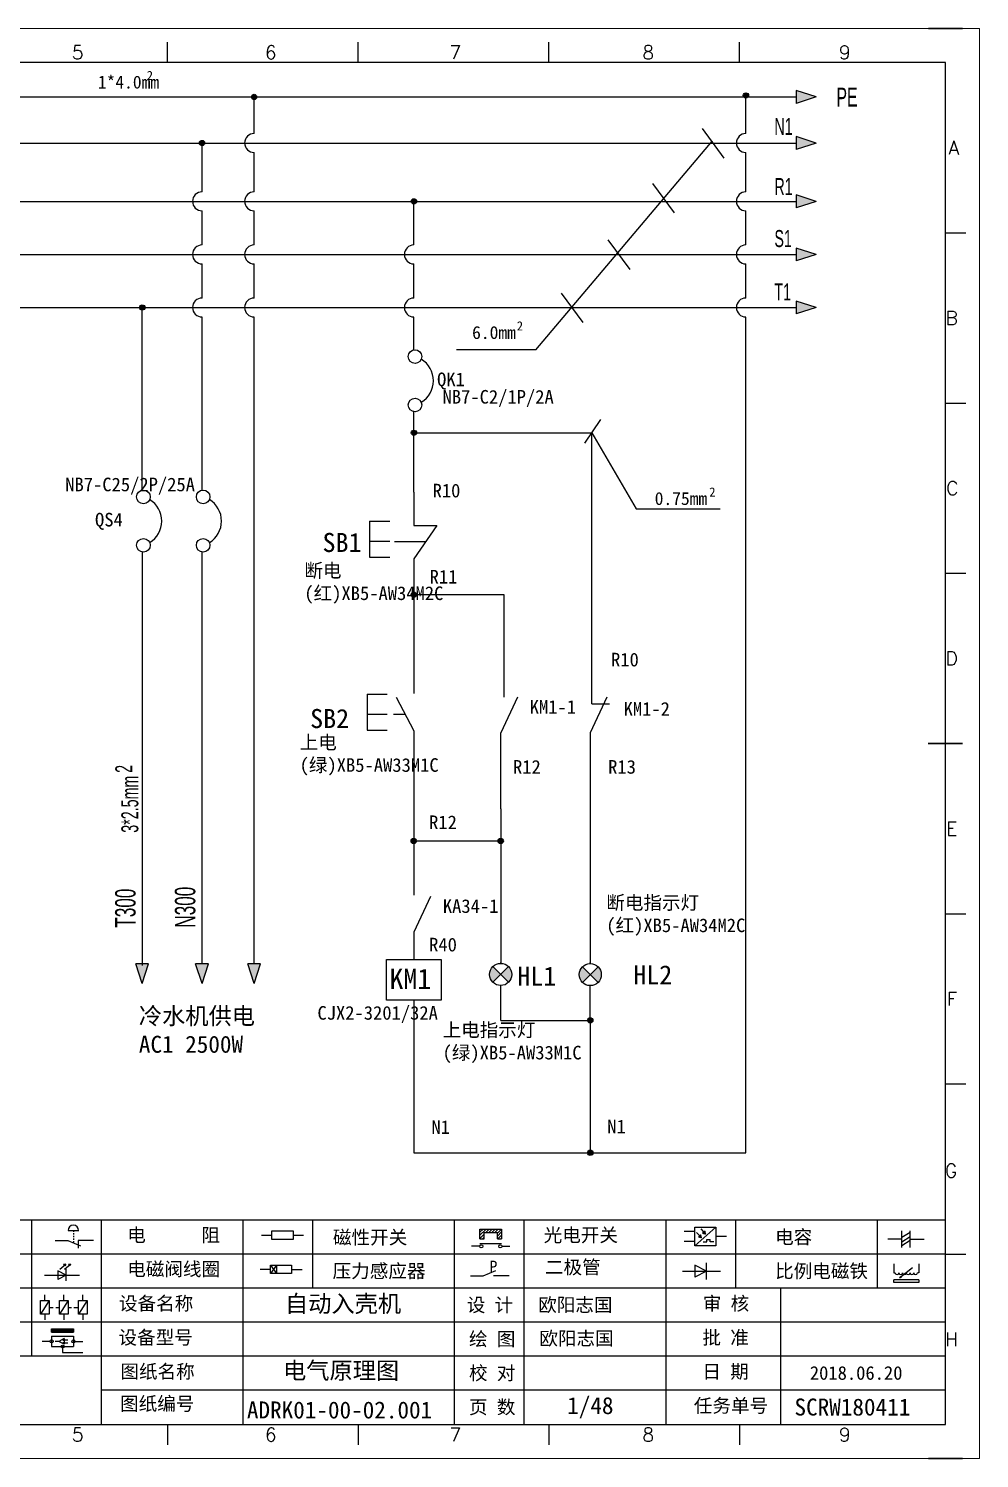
# Model space of a CAD drawing. Header units: millimetres. Extents: x 336 to 12810, y -1577 to 4105.
# Drawn here: x 6637.9 to 6777.6, y -58.4 to 151.6 of the extents above; entities that cross this region are included whole.
import ezdxf
from ezdxf.enums import TextEntityAlignment as Align

# ---------------------------------------------------------------- set-up
doc = ezdxf.new("R2010")
doc.units = ezdxf.units.MM
for name, color, linetype in [('AE_BOR', 1, 'Continuous'), ('MISC', 2, 'Continuous'), ('SYMS', 7, 'Continuous'), ('主图', 7, 'Continuous')]:
    doc.layers.add(name, color=color, linetype=linetype)
doc.layers.add('Dimension', color=3, linetype='Continuous', lineweight=13)
doc.styles.get("Standard").update_dxf_attribs({"font": ''})
doc.styles.add('WD', font='romans.shx', dxfattribs={"width": 0.8, "bigfont": 'gbcbig.shx'})
doc.styles.add('样式 0', font='')
doc.styles.add('样式 8', font='arial.ttf', dxfattribs={"width": 0.6, "height": 2.5})
doc.styles.add('汉字', font='')
doc.styles.get('Standard').set_extended_font_data('SimSun')
doc.styles.get('样式 0').set_extended_font_data('KaiTi_GB2312')
doc.styles.get('汉字').set_extended_font_data('新宋体')

# ---------------------------------------------------------------- blocks, each defined once
blk = doc.blocks.new('磁性开关')
at = {"linetype": 'ByBlock'}
h = blk.add_hatch(dxfattribs=at)
h.set_pattern_fill('ANSI31', color=256, scale=0.1, style=0)
h.paths.add_polyline_path([(-1910.88, -776.69), (-1910.88, -775.29), (-1907.69, -775.29), (-1907.69, -776.69), (-1908.31, -776.69), (-1908.31, -775.79), (-1910.25, -775.79), (-1910.25, -776.69)])
for p, q in [((-1910.88, -776.69), (-1910.88, -775.29)), ((-1910.88, -775.29), (-1907.69, -775.29)), ((-1910.88, -776.69), (-1910.25, -776.69)), ((-1910.25, -776.69), (-1910.25, -775.79)), ((-1910.25, -775.79), (-1908.31, -775.79)), ((-1908.31, -776.69), (-1908.31, -775.79)), ((-1908.31, -776.69), (-1907.69, -776.69)), ((-1907.69, -775.29), (-1907.69, -776.69)), ((-1910.91, -777.81), (-1912.09, -777.81)), ((-1910.88, -777.39), (-1907.69, -777.39)), ((-1907.66, -777.81), (-1906.48, -777.81))]:
    blk.add_line(p, q, dxfattribs=at)
for centre in [(-1910.68, -777.81), (-1907.88, -777.81)]:
    blk.add_circle(centre, 0.225, dxfattribs=at)
blk = doc.blocks.new('光电开关')
at = {"linetype": 'ByBlock'}
h = blk.add_hatch(dxfattribs=at)
h.set_pattern_fill('ANSI31', color=256, scale=0.01, style=0)
h.set_pattern_definition([(45, (0.172267, 0), (-0.0224506403, 0.0224506403), [])])
h.paths.add_polyline_path([(-1882.44, -776.34), (-1882.5, -775.91), (-1882.68, -776.07)])
h.paths.add_polyline_path([(-1882.86, -776.23), (-1882.44, -776.34), (-1882.68, -776.07)])
h.paths.add_polyline_path([(-1883.05, -776.88), (-1883.11, -776.45), (-1883.29, -776.61)])
h.paths.add_polyline_path([(-1883.47, -776.77), (-1883.05, -776.88), (-1883.29, -776.61)])
for p, q in [((-1884.01, -775.96), (-1885.56, -775.96)), ((-1880.91, -775.3), (-1884.01, -778.05)), ((-1883.75, -776.09), (-1883.05, -776.88)), ((-1883.11, -776.45), (-1883.47, -776.77)), ((-1883.05, -776.88), (-1883.47, -776.77)), ((-1883.14, -775.55), (-1882.44, -776.34)), ((-1883.05, -776.88), (-1883.11, -776.45)), ((-1882.5, -775.91), (-1882.86, -776.23)), ((-1882.44, -776.34), (-1882.86, -776.23)), ((-1882.44, -776.34), (-1882.5, -775.91)), ((-1879.37, -776.67), (-1880.91, -776.67)), ((-1884.01, -777.39), (-1885.56, -777.39)), ((-1882.78, -777.47), (-1882.23, -777.47)), ((-1882.23, -777.47), (-1882.23, -777.14)), ((-1882.23, -777.14), (-1881.78, -777.14)), ((-1881.78, -777.47), (-1881.78, -777.14)), ((-1881.23, -777.47), (-1881.78, -777.47))]:
    blk.add_line(p, q, dxfattribs=at)
blk.add_lwpolyline([(-1884.01, -775.3), (-1880.91, -775.3), (-1880.91, -778.05), (-1884.01, -778.05)], close=True, dxfattribs=at)
blk = doc.blocks.new('电磁阀线圈')
at = {"linetype": 'ByBlock'}
for p, q in [((-1854.61, -796.54), (-1856.17, -796.54)), ((-1854.61, -795.92), (-1853.75, -797.16)), ((-1853.75, -795.92), (-1854.61, -797.16)), ((-1853.75, -795.92), (-1853.75, -797.16)), ((-1851.53, -796.54), (-1849.97, -796.54))]:
    blk.add_line(p, q, dxfattribs=at)
blk.add_lwpolyline([(-1854.61, -795.92), (-1851.53, -795.92), (-1851.53, -797.16), (-1854.61, -797.16)], close=True, dxfattribs=at)
blk = doc.blocks.new('压力感应器')
at = {"linetype": 'ByBlock'}
for p, q in [((-1815.59, -777.73), (-1813.71, -776.93)), ((-1817.44, -777.73), (-1815.59, -777.73)), ((-1811.78, -777.73), (-1814.05, -777.73))]:
    blk.add_line(p, q, dxfattribs=at)
at = {"linetype": 'ByBlock', "insert": (-1814.65, -775.48), "char_height": 1.68, "width": 1.2242, "attachment_point": 1}
blk.add_mtext('{\\fNSimSun|b0|i0|c134|p49;P}', dxfattribs=at)
blk = doc.blocks.new('二极管')
at = {"linetype": 'ByBlock'}
for p, q in [((-1787.52, -776.77), (-1781.92, -776.77)), ((-1783.97, -776.77), (-1785.69, -775.9)), ((-1785.69, -775.9), (-1785.69, -777.65)), ((-1783.97, -776.77), (-1785.69, -777.65)), ((-1783.97, -777.99), (-1783.97, -775.56))]:
    blk.add_line(p, q, dxfattribs=at)
blk = doc.blocks.new('电容')
at = {"linetype": 'ByBlock'}
for p, q in [((-1756.08, -782.99), (-1756.08, -780.56)), ((-1754.86, -780.79), (-1756.08, -781.55)), ((-1754.86, -782.99), (-1754.86, -780.56)), ((-1756.08, -781.77), (-1758.13, -781.77)), ((-1754.86, -781.44), (-1756.08, -782.2)), ((-1754.86, -781.99), (-1756.08, -782.75)), ((-1754.86, -781.77), (-1752.81, -781.77))]:
    blk.add_line(p, q, dxfattribs=at)
blk = doc.blocks.new('发光二极管')
at = {"linetype": 'ByBlock'}
for p, q in [((-1755.78, -785.92), (-1754.89, -785.14)), ((-1754.89, -785.14), (-1755.2, -785.22)), ((-1755.2, -785.22), (-1755.01, -785.43)), ((-1755.08, -785.92), (-1754.18, -785.14)), ((-1754.89, -785.14), (-1755.01, -785.43)), ((-1754.18, -785.14), (-1754.49, -785.22)), ((-1754.49, -785.22), (-1754.31, -785.43)), ((-1754.18, -785.14), (-1754.31, -785.43)), ((-1758.01, -786.77), (-1752.89, -786.77)), ((-1754.84, -786.77), (-1756.04, -786.16)), ((-1756.04, -786.16), (-1756.04, -787.39)), ((-1754.84, -786.77), (-1756.04, -787.39)), ((-1754.84, -787.63), (-1754.84, -785.92))]:
    blk.add_line(p, q, dxfattribs=at)
blk = doc.blocks.new('比例电磁阀')
at = {"linetype": 'ByBlock'}
for p, q in [((-1757.26, -775.38), (-1757.26, -776.71)), ((-1757.26, -776.71), (-1757.05, -776.71)), ((-1754.5, -775.98), (-1756.35, -777.44)), ((-1753.58, -776.71), (-1753.8, -776.71)), ((-1753.58, -775.38), (-1753.58, -776.71)), ((-1753.6, -777.73), (-1757.25, -777.73)), ((-1757.25, -778.13), (-1757.25, -777.73)), ((-1753.6, -778.13), (-1757.25, -778.13)), ((-1756.35, -777.44), (-1756.25, -777.25)), ((-1756.35, -777.44), (-1756.15, -777.38)), ((-1756.15, -777.38), (-1756.25, -777.25)), ((-1753.6, -777.73), (-1753.6, -778.13))]:
    blk.add_line(p, q, dxfattribs=at)
for centre in [(-1756.78, -776.71), (-1756.24, -776.71), (-1755.7, -776.71), (-1755.15, -776.71), (-1754.61, -776.71), (-1754.07, -776.71)]:
    blk.add_arc(centre, 0.271, 180, 0, dxfattribs=at)
blk = doc.blocks.new('保安开关')
at = {"linetype": 'ByBlock'}
for p, q in [((-1757.33, -790.79), (-1758.6, -792.81)), ((-1757.96, -790.79), (-1757.96, -789.97)), ((-1754.54, -790.79), (-1755.81, -792.81)), ((-1755.17, -790.79), (-1755.17, -789.97)), ((-1751.75, -790.79), (-1753.02, -792.81)), ((-1752.39, -790.79), (-1752.39, -789.97)), ((-1757.96, -792.81), (-1757.96, -793.62)), ((-1757.33, -791.8), (-1756.72, -791.8)), ((-1756.35, -791.8), (-1755.89, -791.8)), ((-1755.17, -792.81), (-1755.17, -793.62)), ((-1754.52, -791.8), (-1754.06, -791.8)), ((-1753.69, -791.8), (-1753.08, -791.8)), ((-1752.39, -792.81), (-1752.39, -793.62))]:
    blk.add_line(p, q, dxfattribs=at)
for points in [[(-1758.6, -790.79), (-1757.33, -790.79), (-1757.33, -792.81), (-1758.6, -792.81)], [(-1755.81, -790.79), (-1754.54, -790.79), (-1754.54, -792.81), (-1755.81, -792.81)], [(-1753.02, -790.79), (-1751.75, -790.79), (-1751.75, -792.81), (-1753.02, -792.81)]]:
    blk.add_lwpolyline(points, close=True, dxfattribs=at)
blk = doc.blocks.new('接近开关')
at = {"linetype": 'ByBlock'}
h = blk.add_hatch(dxfattribs=at)
h.set_pattern_fill('ANSI31', color=256, scale=0.01, style=0)
h.set_pattern_definition([(45, (-89.131516, -30.795668), (-0.0224506403, 0.0224506403), [])])
h.paths.add_polyline_path([(-1516.96, -1123.35), (-1516.96, -1122.85), (-1513.76, -1122.85), (-1513.76, -1123.35)])
for p, q in [((-1516.96, -1123.35), (-1516.96, -1122.85)), ((-1516.96, -1122.85), (-1513.76, -1122.85)), ((-1516.96, -1123.35), (-1513.76, -1123.35)), ((-1513.76, -1122.85), (-1513.76, -1123.35)), ((-1517.18, -1124.71), (-1518.36, -1124.71)), ((-1516.96, -1123.95), (-1513.76, -1123.95)), ((-1516.96, -1123.95), (-1516.96, -1125.47)), ((-1516.96, -1125.47), (-1513.76, -1125.47)), ((-1515.91, -1124.71), (-1516.45, -1124.71)), ((-1515.11, -1124.31), (-1515.91, -1124.71)), ((-1515.11, -1125.11), (-1515.91, -1124.71)), ((-1515.33, -1124.53), (-1515.17, -1124.53)), ((-1515.33, -1124.88), (-1515.17, -1124.88)), ((-1515.25, -1124.45), (-1515.25, -1124.61)), ((-1515.11, -1124.31), (-1515.11, -1125.11)), ((-1515.11, -1124.48), (-1514.58, -1124.48)), ((-1515.11, -1124.94), (-1514.58, -1124.94)), ((-1513.76, -1123.95), (-1513.76, -1125.47)), ((-1513.54, -1124.71), (-1512.36, -1124.71)), ((-1515.36, -1125.69), (-1515.36, -1126.36)), ((-1515.36, -1126.36), (-1512.36, -1126.36))]:
    blk.add_line(p, q, dxfattribs=at)
for centre in [(-1516.96, -1124.71), (-1515.36, -1125.47), (-1513.76, -1124.71)]:
    blk.add_circle(centre, 0.225, dxfattribs=at)
blk = doc.blocks.new('电阻')
at = {"linetype": 'ByBlock'}
for p, q in [((-3.09, 0), (-1.57, 0)), ((1.57, 0), (3.09, 0))]:
    blk.add_line(p, q, dxfattribs=at)
blk.add_lwpolyline([(-1.57, 0.63), (1.57, 0.63), (1.57, -0.63), (-1.57, -0.63)], close=True, dxfattribs=at)
blk = doc.blocks.new('急停按钮')
at = {"linetype": 'ByBlock'}
for p, q in [((-1.86, 0), (0, 0)), ((0, 0), (1.88, -0.81)), ((0.06, 1.45), (1.61, 1.45)), ((0.83, 1.45), (0.83, 1.24)), ((0.83, 1.07), (0.83, 0.85)), ((0.83, 0.68), (0.83, 0.47)), ((0.83, 0.29), (0.83, 0.08)), ((3.81, 0), (1.54, 0)), ((1.54, 0), (1.54, -1.15)), ((0.83, -0.09), (0.83, -0.24))]:
    blk.add_line(p, q, dxfattribs=at)
blk.add_arc((0.83, 1.45), 0.774, 0, 180)
blk = doc.blocks.new('电控横A4')
for p, q in [((292, -5), (5, -5)), ((292, -205), (292, -5)), ((10.03, -205), (289.53, -205)), ((130.8, -205), (190.75, -205)), ((190.75, -205), (259.54, -205))]:
    blk.add_line(p, q)
at = {"linetype": 'ByBlock'}
for p, q in [((292, -175), (5, -175)), ((292, -180), (5, -180)), ((292, -185), (5, -185)), ((292, -190), (5, -190)), ((292, -195), (5, -195)), ((292, -200), (168.03, -200))]:
    blk.add_line(p, q, dxfattribs=at)
at = {"color": 0, "lineweight": -2}
for p, q in [((157.79, -175), (157.79, -195)), ((168.03, -175), (168.03, -204.92)), ((188.84, -175), (188.84, -185)), ((199.08, -175), (199.08, -185)), ((219.89, -175), (219.89, -185)), ((230.12, -175), (230.12, -185)), ((250.93, -175), (250.93, -185)), ((261.17, -175), (261.17, -185)), ((281.98, -175), (281.98, -185)), ((188.84, -185), (188.84, -204.92)), ((219.89, -185), (219.89, -205)), ((230.12, -185), (230.12, -205)), ((250.93, -185), (250.93, -205)), ((267.79, -185), (267.79, -205))]:
    blk.add_line(p, q, dxfattribs=at)
at = {"color": 0, "ltscale": 2}
for p, q in [((292, -205), (292, -183.55)), ((259.54, -205), (289.53, -205)), ((259.54, -205), (292, -205))]:
    blk.add_line(p, q, dxfattribs=at)
at = {"layer": 'AE_BOR', "color": 1, "lineweight": 15}
for p, q in [((0, 0), (297, 0)), ((297, 0), (297, -210)), ((297, -210), (0, -210))]:
    blk.add_line(p, q, dxfattribs=at)
at = {"layer": 'AE_BOR'}
for p, q in [((177.78, -5), (177.78, -2)), ((205.78, -5), (205.78, -2)), ((233.78, -5), (233.78, -2)), ((261.78, -5), (261.78, -2)), ((292, -30), (295, -30)), ((292, -55), (295, -55)), ((292, -80), (295, -80)), ((292, -130), (295, -130)), ((292, -155), (295, -155)), ((292, -180), (295, -180)), ((177.78, -205), (177.78, -208)), ((205.78, -205), (205.78, -208)), ((233.78, -205), (233.78, -208)), ((261.78, -205), (261.78, -208))]:
    blk.add_line(p, q, dxfattribs=at)
at = {"layer": 'AE_BOR', "lineweight": 30}
for p, q in [((294.53, 0), (289.53, 0)), ((294.53, -210), (289.53, -210))]:
    blk.add_line(p, q, dxfattribs=at)
at = {"layer": 'AE_BOR', "color": 2, "lineweight": 30}
blk.add_line((289.5, -105), (294.5, -105), dxfattribs=at)
for name, p in [('急停按钮', (163.12, -177.98)), ('电阻', (194.66, -177.22))]:
    blk.add_blockref(name, p)
at = {"linetype": 'ByBlock'}
for name, p in [('磁性开关', (2134.53, 598.96)), ('光电开关', (2139.22, 599.27)), ('电容', (2041.69, 603.98)), ('发光二极管', (1917.72, 603.69)), ('电磁阀线圈', (2047.53, 614.3)), ('压力感应器', (2039.72, 594.52)), ('二极管', (2040.91, 594.27)), ('比例电磁阀', (2041.69, 593.98)), ('保安开关', (1917.72, 603.98)), ('接近开关', (1677.72, 931.9))]:
    blk.add_blockref(name, p, dxfattribs=at)
at = {"char_height": 2, "attachment_point": 1, "style": '汉字'}
for s, insert in [('{\\fKaiTi_GB2312|b0|i0|c134|p49;电      阻}', (171.86, -176.19)), ('{\\fKaiTi_GB2312|b0|i0|c134|p49;磁性开关}', (202.07, -176.53)), ('{\\fKaiTi_GB2312|b0|i0|c134|p49;光电开关}', (233.02, -176.19)), ('{\\fKaiTi_GB2312|b0|i0|c134|p49;电容}', (267, -176.48)), ('{\\fKaiTi_GB2312|b0|i0|c134|p49;电磁阀线圈}', (171.86, -181.19)), ('{\\fKaiTi_GB2312|b0|i0|c134|p49;压力感应器}', (202.02, -181.47)), ('{\\fKaiTi_GB2312|b0|i0|c134|p49;二极管}', (233.2, -180.91)), ('{\\fKaiTi_GB2312|b0|i0|c134|p49;比例电磁铁}', (267, -181.48)), ('设备名称', (170.65, -186.24)), ('{\\fKaiTi_GB2312|b0|i0|c134|p0;设 计}', (221.72, -186.46)), ('{\\fKaiTi_GB2312|b0|i0|c134|p0;审 核}', (256.39, -186.25)), ('设备型号', (170.58, -191.24)), ('{\\fKaiTi_GB2312|b0|i0|c134|p0;批 准}', (256.32, -191.25)), ('{\\fKaiTi_GB2312|b0|i0|c134|p0;绘 图}', (222.05, -191.46)), ('图纸名称', (170.86, -196.24)), ('{\\fKaiTi_GB2312|b0|i0|c134|p0;校 对}', (222.05, -196.46)), ('{\\fKaiTi_GB2312|b0|i0|c134|p0;日 期}', (256.32, -196.25)), ('图纸编号', (170.81, -200.96)), ('{\\fKaiTi_GB2312|b0|i0|c134|p0;页 数}', (222.05, -201.46)), ('任务单号', (255.06, -201.25))]:
    blk.add_mtext(s, dxfattribs=dict(at, insert=insert))
at = {"insert": (272.1, -196.45), "char_height": 2, "width": 60.2542, "attachment_point": 1}
blk.add_mtext('{\\fKaiTi_GB2312|b0|i0|c134|p49;2018.06.20}', dxfattribs=at)
at = {"layer": 'AE_BOR', "style": 'WD'}
for s, p in [('5', (164.59, -4.5)), ('6', (192.94, -4.5)), ('7', (220.04, -4.5)), ('8', (248.37, -4.5)), ('9', (277.23, -4.5)), ('5', (164.59, -207.5)), ('6', (192.94, -207.5)), ('7', (220.04, -207.5)), ('8', (248.37, -207.5)), ('9', (277.23, -207.5))]:
    blk.add_text(s, height=2, dxfattribs=at).set_placement(p, align=Align.CENTER)
for s, p in [('A', (294.03, -17.5)), ('B', (293.84, -42.5)), ('C', (293.93, -67.5)), ('D', (293.84, -92.5)), ('E', (293.74, -117.5)), ('F', (293.74, -142.5)), ('F', (293.74, -142.5)), ('G', (293.74, -167.72)), ('H', (293.84, -192.5))]:
    blk.add_text(s, height=2, dxfattribs=at).set_placement(p, align=Align.MIDDLE_RIGHT)
blk = doc.blocks.new('WDDOT')
blk.add_hatch(color=256).paths.add_polyline_path([(0.5, 0, 1), (-0.5, 0, 1)])
blk.add_circle((0, 0), 0.5)

msp = doc.modelspace()

# ---------------------------------------------------------------- hatches: boundary and pattern name
for points in [[(6671.439, 141.596, 1), (6670.661, 141.596, 1)], [(6743.657, 141.819, 1), (6742.879, 141.819, 1)], [(6663.79, 134.835, 1), (6663.011, 134.835, 1)], [(6750.655, 133.897), (6750.655, 135.767), (6753.573, 134.832)], [(6694.903, 126.266, 1), (6694.124, 126.266, 1)], [(6750.655, 127.201), (6753.573, 126.266), (6750.655, 125.331)], [(6750.655, 119.405), (6753.573, 118.47), (6750.655, 117.535)], [(6750.655, 109.738), (6750.655, 111.609), (6753.573, 110.674)], [(6655.021, 110.674, 1), (6654.234, 110.674, 1)], [(6694.903, 92.274, 1), (6694.124, 92.274, 1)], [(6694.897, 68.504, 1), (6694.111, 68.504, 1)], [(6694.876, 32.304, 1), (6694.09, 32.304, 1)], [(6707.654, 32.304, 1), (6706.868, 32.304, 1)], [(6653.69, 14.283), (6654.625, 11.365), (6655.56, 14.283)], [(6662.463, 14.283), (6663.398, 11.365), (6664.334, 14.283)], [(6670.112, 14.283), (6671.047, 11.365), (6671.983, 14.283)], [(6720.8, 5.965, 1), (6720.014, 5.965, 1)], [(6720.8, -13.475, 1), (6720.014, -13.475, 1)]]:
    msp.add_hatch(color=256).paths.add_polyline_path(points)
h = msp.add_hatch(color=256)
h.paths.add_polyline_path([(6707.261, 12.715), (6706.112, 13.864, 0.1989124), (6705.636, 12.715, 0.1989124), (6706.112, 11.566)])
h.paths.add_polyline_path([(6708.41, 11.566, 0.1989124), (6708.886, 12.715, 0.1989124), (6708.41, 13.864), (6707.261, 12.715)])
h.paths.add_polyline_path([(6720.407, 12.705), (6719.258, 13.854, 0.1989124), (6718.782, 12.705, 0.1989124), (6719.258, 11.556)])
h.paths.add_polyline_path([(6721.556, 11.556, 0.1989124), (6722.032, 12.705, 0.1989124), (6721.556, 13.854), (6720.407, 12.705)])
at = {"layer": 'MISC'}
msp.add_hatch(color=256, dxfattribs=at).paths.add_polyline_path([(6750.655, 142.532), (6753.573, 141.596), (6750.655, 140.661)])

# ---------------------------------------------------------------- linework, layer by layer
at = {"color": 0}
for p, q in [((6671.05, 136.227), (6671.05, 141.819)), ((6743.268, 136.227), (6743.268, 141.819)), ((6663.401, 127.66), (6663.401, 134.835)), ((6671.05, 127.66), (6671.05, 133.439)), ((6743.268, 127.66), (6743.268, 133.439)), ((6663.401, 119.864), (6663.401, 124.872)), ((6671.05, 119.864), (6671.05, 124.872)), ((6743.268, 119.864), (6743.268, 124.872)), ((6719.594, 90.737), (6721.955, 94.205)), ((6694.513, 92.274), (6720.641, 92.274)), ((6694.504, 29.782), (6694.504, 24.382)), ((6694.504, -9.4), (6694.504, -13.475)), ((6694.504, -13.475), (6743.268, -13.475))]:
    msp.add_line(p, q, dxfattribs=at)
at = {"color": 0, "lineweight": -2}
for p, q in [((6736.826, 136.956), (6740.016, 132.631)), ((6729.562, 128.887), (6732.753, 124.563)), ((6723.012, 120.591), (6726.202, 116.267)), ((6716.142, 112.773), (6719.332, 108.449))]:
    msp.add_line(p, q, dxfattribs=at)
for p, q in [((6566.106, 134.836), (6750.655, 134.832)), ((6753.573, 134.832), (6750.655, 135.767)), ((6750.655, 135.767), (6750.655, 133.897)), ((6753.573, 134.832), (6750.655, 133.897)), ((6566.112, 126.266), (6750.655, 126.266)), ((6753.573, 126.266), (6750.655, 127.201)), ((6750.655, 127.201), (6750.655, 125.331)), ((6753.573, 126.266), (6750.655, 125.331)), ((6566.112, 118.47), (6750.655, 118.47)), ((6753.573, 118.47), (6750.655, 119.405)), ((6750.655, 119.405), (6750.655, 117.535)), ((6753.573, 118.47), (6750.655, 117.535)), ((6753.573, 110.674), (6750.655, 111.609)), ((6750.655, 111.609), (6750.655, 109.738)), ((6566.112, 110.674), (6750.655, 110.674)), ((6753.573, 110.674), (6750.655, 109.738)), ((6720.641, 52.482), (6720.641, 92.274)), ((6720.641, 92.274), (6727.152, 81.086)), ((6694.513, 83.54), (6694.513, 78.659)), ((6727.152, 81.086), (6739.499, 81.086)), ((6688.017, 79.276), (6688.017, 73.992)), ((6688.017, 79.276), (6690.956, 79.276)), ((6697.875, 78.659), (6694.504, 73.778)), ((6694.509, 78.659), (6697.875, 78.659)), ((6688.017, 76.34), (6690.956, 76.34)), ((6691.678, 76.308), (6696.189, 76.308)), ((6654.627, 74.766), (6654.627, 14.054)), ((6688.017, 73.992), (6690.956, 73.992)), ((6694.504, 73.778), (6694.504, 56.241)), ((6694.504, 68.504), (6707.729, 68.504)), ((6707.729, 68.504), (6707.73, 57.553)), ((6707.73, 57.553), (6707.729, 53.44)), ((6694.504, 56.241), (6694.504, 54)), ((6687.661, 53.905), (6687.661, 48.621)), ((6687.661, 53.905), (6690.599, 53.905)), ((6691.886, 53.454), (6694.504, 48.485)), ((6709.716, 53.44), (6707.261, 48.185)), ((6722.862, 53.44), (6720.407, 48.185)), ((6687.661, 50.97), (6690.599, 50.97)), ((6691.541, 50.97), (6693.195, 50.97)), ((6720.641, 52.482), (6723.227, 52.482)), ((6687.661, 48.621), (6690.599, 48.621)), ((6694.504, 48.485), (6694.505, 37.061)), ((6720.407, 48.185), (6720.407, 27.915)), ((6694.505, 37.061), (6694.504, 29.782)), ((6707.261, 37.061), (6707.261, 32.304)), ((6707.261, 32.304), (6694.504, 32.304)), ((6707.261, 32.304), (6707.261, 14.34)), ((6720.407, 27.915), (6720.407, 14.33)), ((6696.959, 24.191), (6694.504, 18.936)), ((6694.504, 18.936), (6694.504, 14.934)), ((6654.625, 11.365), (6653.69, 14.283)), ((6655.56, 14.283), (6653.69, 14.283)), ((6654.625, 11.365), (6655.56, 14.283)), ((6663.398, 11.365), (6662.463, 14.283)), ((6664.334, 14.283), (6662.463, 14.283)), ((6663.398, 11.365), (6664.334, 14.283)), ((6671.047, 11.365), (6670.112, 14.283)), ((6671.983, 14.283), (6670.112, 14.283)), ((6671.047, 11.365), (6671.983, 14.283)), ((6706.112, 13.864), (6708.41, 11.566)), ((6708.41, 13.864), (6706.112, 11.566)), ((6707.261, 14.34), (6707.261, 14.465)), ((6719.258, 13.854), (6721.556, 11.556)), ((6721.556, 13.854), (6719.258, 11.556)), ((6720.407, 14.33), (6720.407, 14.455)), ((6707.261, 5.965), (6707.261, 11.09)), ((6720.407, 5.955), (6720.407, 11.08)), ((6694.504, 8.934), (6694.504, -9.4))]:
    msp.add_line(p, q)
at = {"color": 0, "ltscale": 2}
for p, q in [((6694.513, 119.864), (6694.513, 126.266)), ((6663.401, 112.068), (6663.401, 117.076)), ((6671.05, 112.068), (6671.05, 117.076)), ((6694.513, 112.068), (6694.513, 117.076)), ((6743.268, 112.068), (6743.268, 117.076)), ((6654.627, 110.674), (6654.234, 110.674)), ((6654.627, 83.848), (6654.627, 110.674)), ((6663.401, 83.848), (6663.401, 109.279)), ((6671.05, 14.283), (6671.05, 109.279)), ((6694.513, 104.452), (6694.513, 109.279)), ((6743.268, -13.475), (6743.268, 109.279)), ((6694.513, 83.54), (6694.513, 95.37)), ((6654.627, 74.766), (6654.627, 61.014)), ((6663.401, 14.283), (6663.401, 74.766))]:
    msp.add_line(p, q, dxfattribs=at)
at = {"linetype": 'Continuous'}
for p, q in [((6707.261, 37.061), (6707.261, 48.185)), ((6707.261, 5.965), (6720.407, 5.965))]:
    msp.add_line(p, q, dxfattribs=at)
at = {"ltscale": 2}
for p, q in [((6720.407, 5.955), (6720.407, -6.876)), ((6720.407, -6.876), (6720.407, -13.475))]:
    msp.add_line(p, q, dxfattribs=at)
msp.add_lwpolyline([(6690.504, 14.934), (6698.504, 14.934), (6698.504, 8.934), (6690.504, 8.934)], close=True)
for centre, radius in [((6671.05, 141.596), 0.389), ((6743.268, 141.819), 0.389), ((6663.401, 134.835), 0.389), ((6694.513, 126.266), 0.389), ((6654.627, 110.674), 0.393), ((6694.677, 103.466), 1), ((6694.677, 96.357), 1), ((6694.513, 92.274), 0.389), ((6654.791, 82.861), 1), ((6663.565, 82.861), 1), ((6654.791, 75.752), 1), ((6663.565, 75.752), 1), ((6694.504, 68.504), 0.393), ((6694.483, 32.304), 0.393), ((6707.261, 32.304), 0.393), ((6707.261, 12.715), 1.625), ((6720.407, 12.705), 1.625), ((6720.407, 5.965), 0.393), ((6720.407, -13.475), 0.393)]:
    msp.add_circle(centre, radius)
at = {"color": 0, "ltscale": 2}
for centre in [(6671.05, 134.833), (6743.268, 134.833), (6663.401, 126.266), (6671.05, 126.266), (6743.268, 126.266), (6663.401, 118.47), (6671.05, 118.47), (6694.513, 118.47), (6743.268, 118.47), (6663.401, 110.674), (6671.05, 110.674), (6694.513, 110.674), (6743.268, 110.674)]:
    msp.add_arc(centre, 1.394, 90, 270, dxfattribs=at)
for centre in [(6693.684, 99.911), (6653.798, 79.307), (6662.571, 79.307)]:
    msp.add_arc(centre, 3.691, 301.18201, 58.81799)
at = {"layer": 'MISC'}
for p, q in [((6512.338, 141.596), (6750.655, 141.596)), ((6753.573, 141.596), (6750.655, 142.532)), ((6750.655, 142.532), (6750.655, 140.661)), ((6753.573, 141.596), (6750.655, 140.661))]:
    msp.add_line(p, q, dxfattribs=at)
at = {"layer": '主图', "linetype": 'ByBlock'}
for q in [(6738.385, 135.139), (6700.769, 104.437)]:
    msp.add_line((6712.415, 104.437), q, dxfattribs=at)

# ---------------------------------------------------------------- block references
msp.add_blockref('电控横A4', (6480.556, 151.639))
at = {"layer": 'SYMS'}
for p, xscale, yscale, zscale in [((6671.05, 141.596), 0.4949999999998909, 0.4949999999998909, 0.4949999999998909), ((6663.401, 134.835), 0.4949999999998909, 0.4949999999998909, 0.4949999999998909), ((6694.513, 126.266), 0.4949999999998909, 0.4949999999998909, 0.4949999999998909), ((6654.627, 110.674), 0.5, 0.5, 0.5), ((6694.513, 92.274), 0.4949999999998909, 0.4949999999998909, 0.4949999999998909), ((6694.504, 68.504), 0.5, 0.5, 0.5), ((6694.483, 32.304), 0.5, 0.5, 0.5), ((6707.261, 32.304), 0.5, 0.5, 0.5), ((6720.407, 5.965), 0.5, 0.5, 0.5), ((6720.407, -13.475), 0.5, 0.5, 0.5)]:
    msp.add_blockref('WDDOT', p, dxfattribs=dict(at, xscale=xscale, yscale=yscale, zscale=zscale))
at = {"layer": 'SYMS', "lineweight": -3, "xscale": 0.4949999999998909, "yscale": 0.4949999999998909, "zscale": 0.4949999999998909}
msp.add_blockref('WDDOT', (6743.268, 141.819), dxfattribs=at)

# ---------------------------------------------------------------- texts
at = {"color": 0}
for s, p in [('1*4.0mm', (6648.098, 142.834)), ('6.0mm', (6703.064, 106.054)), ('0.75mm', (6729.873, 81.672))]:
    msp.add_text(s, height=1.89, dxfattribs=at).set_placement(p)
at = {"style": '汉字'}
for s, p in [('QK1', (6699.956, 100.121)), ('QS4', (6649.726, 79.517))]:
    msp.add_text(s, height=2, dxfattribs=at).set_placement(p, align=Align.MIDDLE_CENTER)
msp.add_text('1/48', height=2.5).set_placement((6717.023, -51.85))
at = {"color": 0, "char_height": 1.35, "width": 2.39904, "attachment_point": 1}
for insert in [(6655.283, 145.428), (6709.625, 108.648), (6737.886, 84.25)]:
    msp.add_mtext('2', dxfattribs=dict(at, insert=insert))
at = {"color": 3, "char_height": 2.5, "width": 4.96666, "attachment_point": 1, "style": '样式 8'}
for s, insert in [('N1', (6747.452, 138.517)), ('R1', (6747.452, 129.687)), ('S1', (6747.452, 122.054)), ('T1', (6747.452, 114.209))]:
    msp.add_mtext(s, dxfattribs=dict(at, insert=insert))
at = {"insert": (6651.34, 7.881), "char_height": 2.5, "width": 33.71673, "attachment_point": 1}
msp.add_mtext('\\pi2.782;冷水机供电\\PAC1 2500W', dxfattribs=at)
at = {"attachment_point": 1}
for s, width, insert, char_height in [('自动入壳机', 22.80454, (6675.585, -34.389), 2.5), ('欧阳志国', 22.80454, (6712.767, -34.809), 2), ('欧阳志国', 22.80454, (6712.939, -39.725), 2), ('电气原理图', 22.80454, (6675.3, -44.198), 2.5), ('ADRK01-00-02.001', 32.99572, (6669.99, -49.998), 2.5), ('SCRW180411', 32.99572, (6750.4, -49.568), 2.5)]:
    msp.add_mtext_dynamic_manual_height_columns(s, width=width, gutter_width=12.5, heights=[0], dxfattribs=dict(at, insert=insert, char_height=char_height))
at = {"layer": 'Dimension', "color": 0, "style": '样式 8', "width": 0.6}
for s, p in [('2', (6653.158, 42.323)), ('3*2.5mm', (6654.048, 33.531))]:
    msp.add_text(s, height=2.5, rotation=90, dxfattribs=at).set_placement(p)
at = {"layer": 'Dimension', "style": '样式 8', "width": 0.6}
for s, p in [('T300', (6653.64, 19.59)), ('N300', (6662.414, 19.59))]:
    msp.add_text(s, height=3, rotation=90, dxfattribs=at).set_placement(p)
at = {"layer": 'MISC', "insert": (6756.568, 142.965), "char_height": 2.772, "width": 4.96666, "attachment_point": 1, "style": '样式 8'}
msp.add_mtext('PE', dxfattribs=at)
at = {"layer": 'MISC', "color": 0, "attachment_point": 1, "style": '样式 0'}
for s, insert, char_height, width in [('{\\fSimSun|b0|i0|c134|p2;NB7-C2/1P/2A}', (6698.726, 98.558), 2, 9.98661), ('{\\fSimSun|b0|i0|c134|p2;NB7-C25/2P/25A}', (6643.318, 85.684), 2, 9.98661), ('SB1', (6681.1, 77.562), 2.8, 5.01683), ('断电(红)XB5-AW34M2C', (6678.424, 73.042), 2, 18.27683), ('KM1-1', (6711.52, 53.009), 2, 5.01683), ('KM1-2', (6725.306, 52.72), 2, 5.01683), ('SB2', (6679.281, 51.706), 2.8, 5.01683), ('上电(绿)XB5-AW33M1C', (6677.732, 47.812), 2, 15.5917), ('KA34-1', (6698.763, 23.76), 2, 5.01683), ('断电指示灯(红)XB5-AW34M2C', (6722.765, 24.267), 2, 19.19738), ('\\pi-0.13538;KM1', (6691.07, 13.58), 3, 6.8721), ('HL1', (6709.707, 13.875), 2.8, 5.01683), ('HL2', (6726.737, 14.062), 2.8, 5.01683), ('{\\fSimSun|b0|i0|c134|p49;\\C7;CJX2-3201/32A}', (6680.351, 8.073), 2, 11.91617), ('上电指示灯(绿)XB5-AW33M1C', (6698.722, 5.573), 2, 22.44398)]:
    msp.add_mtext(s, dxfattribs=dict(at, insert=insert, char_height=char_height, width=width))
at = {"layer": 'MISC', "color": 3, "char_height": 2, "width": 5.01683, "attachment_point": 1, "style": '样式 0'}
for s, insert in [('R10', (6697.256, 84.785)), ('R11', (6696.814, 72.128)), ('R10', (6723.462, 59.96)), ('R12', (6709.068, 44.205)), ('R13', (6723.037, 44.205)), ('R12', (6696.748, 36.066)), ('R40', (6696.748, 18.1)), ('N1', (6697.09, -8.701)), ('N1', (6722.909, -8.617))]:
    msp.add_mtext(s, dxfattribs=dict(at, insert=insert))

doc.saveas('drawing.dxf')
